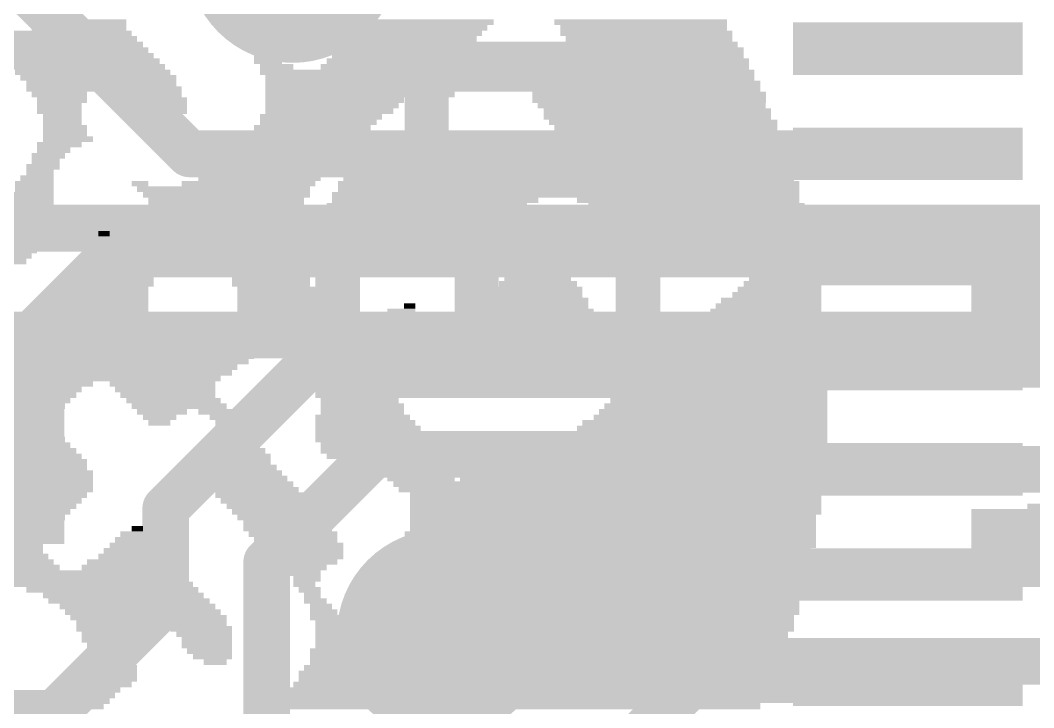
# Model space of a CAD drawing. Extents: x -0.1 to 35.6, y -0.1 to 17.9.
# Drawn here: x 13.683 to 17.54, y 7.701 to 10.316 of the extents above; entities that cross this region are included whole.
import ezdxf

# ---------------------------------------------------------------- set-up
doc = ezdxf.new("R2010")
doc.units = 0
for name, color, linetype in [('1', 12, 'CONTINUOUS'), ('16', 5, 'CONTINUOUS'), ('18', 110, 'CONTINUOUS'), ('200', 40, 'CONTINUOUS'), ('201', 6, 'CONTINUOUS')]:
    doc.layers.add(name, color=color, linetype=linetype)

# ---------------------------------------------------------------- blocks, each defined once
blk = doc.blocks.new('RECT')
blk.add_solid([(-0.5, -0.5), (0.5, -0.5), (-0.5, 0.5), (0.5, 0.5)])
blk = doc.blocks.new('ROUNDV')
at = {"const_width": 0.5}
blk.add_lwpolyline([(0, -0.25, 1), (0, 0.25, 1), (0, -0.25)], format="xyb", dxfattribs=at)

msp = doc.modelspace()

# ---------------------------------------------------------------- linework, layer by layer
at = {"layer": '1', "const_width": 0.1778}
for points in [[(14.3267, 9.8075), (13.0805, 11.0537)], [(17.0605, 9.8075), (14.3267, 9.8075)], [(13.5509, 8.9439), (14.0335, 9.4265)], [(14.0335, 9.4265), (17.0415, 9.4265)], [(17.0415, 9.4265), (17.0605, 9.4075)], [(14.8233, 9.0455), (14.2367, 8.4589)], [(16.2275, 9.0455), (14.8233, 9.0455)], [(16.2655, 9.0075), (16.2275, 9.0455)], [(17.0605, 9.0075), (16.2655, 9.0075)], [(17.0605, 9.0075), (17.7209, 9.0075)], [(15.0304, 8.6645), (14.6209, 8.255)], [(16.037, 8.6645), (15.0304, 8.6645)], [(16.094, 8.6075), (16.037, 8.6645)], [(17.0605, 8.6075), (16.094, 8.6075)], [(17.0605, 8.6075), (17.8466, 8.6075)], [(14.2367, 8.4589), (14.2367, 8.1026)], [(14.6209, 8.255), (14.6209, 7.5302)], [(15.2877, 7.9789), (15.5163, 8.2075)], [(15.5163, 8.2075), (17.0605, 8.2075)], [(14.2367, 8.1026), (13.6017, 7.4676)], [(16.253, 7.8075), (15.4718, 7.0264)], [(17.0605, 7.8075), (16.253, 7.8075)], [(17.0605, 7.8075), (17.0605, 7.8075)]]:
    msp.add_lwpolyline(points, dxfattribs=at)
at = {"layer": '1', "const_width": 0.0889}
for points in [[(14.3267, 9.852, 1), (14.3267, 9.7631)], [(14.2953, 9.7761, 1), (14.3581, 9.8389)], [(17.0605, 9.7631, 1), (17.0605, 9.852)], [(14.0335, 9.471, 1), (14.0335, 9.3821)], [(14.0649, 9.3951, 1), (14.0021, 9.4579)], [(17.0729, 9.4579, 1), (17.0101, 9.3951)], [(17.0415, 9.3821, 1), (17.0415, 9.471)], [(17.0291, 9.3761, 1), (17.0919, 9.4389)], [(14.8233, 9.0899, 1), (14.8233, 9.0011)], [(14.8547, 9.0141, 1), (14.7918, 9.0769)], [(16.2589, 9.0769, 1), (16.1961, 9.0141)], [(16.2275, 9.0011, 1), (16.2275, 9.0899)], [(16.2655, 9.0519, 1), (16.2655, 8.9631)], [(16.2341, 8.9761, 1), (16.2969, 9.0389)], [(17.0605, 9.0519, 1), (17.0605, 8.9631)], [(17.0605, 8.9631, 1), (17.0605, 9.0519)], [(15.0304, 8.7089, 1), (15.0304, 8.6201)], [(15.0618, 8.6331, 1), (14.9989, 8.6959)], [(16.0684, 8.6959, 1), (16.0056, 8.6331)], [(16.037, 8.6201, 1), (16.037, 8.7089)], [(16.094, 8.6519, 1), (16.094, 8.5631)], [(16.0626, 8.5761, 1), (16.1254, 8.6389)], [(17.0605, 8.6519, 1), (17.0605, 8.5631)], [(17.0605, 8.5631, 1), (17.0605, 8.6519)], [(14.2053, 8.4904, 1), (14.2681, 8.4275)], [(14.2812, 8.4589, 1), (14.1923, 8.4589)], [(14.6654, 8.255, 1), (14.5765, 8.255)], [(14.5895, 8.2865, 1), (14.6523, 8.2236)], [(15.5163, 8.2519, 1), (15.5163, 8.1631)], [(15.5477, 8.1761, 1), (15.4849, 8.2389)], [(17.0605, 8.1631, 1), (17.0605, 8.2519)], [(14.2681, 8.0712, 1), (14.2053, 8.134)], [(14.1923, 8.1026, 1), (14.2812, 8.1026)], [(15.2562, 8.0103, 1), (15.3191, 7.9474)], [(16.253, 7.8519, 1), (16.253, 7.763)], [(16.2844, 7.7761, 1), (16.2216, 7.8389)], [(17.0291, 7.8389, 1), (17.0919, 7.7761)], [(17.0919, 7.7761, 1), (17.0291, 7.8389)], [(17.0605, 7.763, 1), (17.0605, 7.8519)]]:
    msp.add_lwpolyline(points, format="xyb", dxfattribs=at)
at = {"layer": '16', "const_width": 0.1778}
for points in [[(13.4112, 9.525), (23.3687, 9.525)], [(13.2788, 9.1186), (23.0458, 9.1186)], [(15.3893, 7.8773), (15.2877, 7.9789)], [(18.9198, 7.8773), (15.3893, 7.8773)]]:
    msp.add_lwpolyline(points, dxfattribs=at)
at = {"layer": '16', "const_width": 0.0889}
for points in [[(15.3191, 8.0103, 1), (15.2562, 7.9474)], [(15.3893, 7.9217, 1), (15.3893, 7.8328)], [(15.3578, 7.8458, 1), (15.4207, 7.9087)]]:
    msp.add_lwpolyline(points, format="xyb", dxfattribs=at)

# ---------------------------------------------------------------- block references
at = {"layer": '1', "rotation": 180}
for p, xscale, yscale in [((17.0605, 10.2075), 0.875, 0.2), ((17.0605, 9.8075), 0.875, 0.2), ((17.0605, 9.4075), 0.875, 0.2), ((17.0605, 9.0075), 0.875, 0.2), ((17.0605, 8.6075), 0.875, 0.2), ((17.0605, 8.2075), 0.875, 0.2), ((17.0605, 7.8075), 0.875, 0.2), ((13.6017, 7.4676), 0.6, 0.6)]:
    msp.add_blockref('RECT', p, dxfattribs=dict(at, xscale=xscale, yscale=yscale))
at = {"layer": '1', "xscale": 0.6, "yscale": 0.6}
msp.add_blockref('RECT', (13.5509, 8.6233), dxfattribs=at)
at = {"layer": '18', "xscale": 0.8001, "yscale": 0.8001}
for p in [(14.7193, 10.5537), (14.7193, 10.5537), (15.2877, 7.9789), (15.2877, 7.9789)]:
    msp.add_blockref('ROUNDV', p, dxfattribs=at)
at = {"layer": '200'}
for p, xscale, yscale in [((16.0338, 10.3082), 0.1702, 0.0211), ((16.0338, 10.287), 0.1702, 0.0213), ((16.0452, 10.2658), 0.1473, 0.0211), ((14.9758, 10.2235), 0.1676, 0.0213), ((14.9758, 10.2447), 0.0864, 0.0211), ((15.6426, 10.2235), 0.9525, 0.0213), ((15.3048, 10.2447), 0.1905, 0.0211), ((16.0134, 10.2447), 0.2108, 0.0211), ((14.9644, 10.2023), 0.1905, 0.0211), ((14.9758, 10.1812), 0.2134, 0.0211), ((15.6324, 10.2023), 0.9728, 0.0211), ((15.6324, 10.1812), 0.9728, 0.0211), ((14.9758, 10.16), 0.254, 0.0213), ((14.9758, 10.1388), 0.254, 0.0211), ((15.6324, 10.16), 0.9728, 0.0213), ((15.6324, 10.1388), 0.9728, 0.0211), ((14.9758, 10.1177), 0.254, 0.0211), ((14.9758, 10.0965), 0.254, 0.0213), ((15.6324, 10.1177), 0.9728, 0.0211), ((15.6324, 10.0965), 0.9728, 0.0213), ((14.9758, 10.0753), 0.254, 0.0211), ((15.6426, 10.0753), 0.9525, 0.0211), ((14.9657, 10.0542), 0.2337, 0.0211), ((14.9758, 10.033), 0.2134, 0.0213), ((15.6324, 10.0542), 0.9728, 0.0211), ((15.2413, 10.033), 0.1905, 0.0213), ((16.0236, 10.033), 0.1905, 0.0213), ((14.9758, 10.0118), 0.1676, 0.0211), ((14.9657, 9.9907), 0.1067, 0.0211), ((15.2298, 10.0118), 0.1676, 0.0211), ((15.2298, 9.9907), 0.1676, 0.0211), ((16.0338, 9.9907), 0.1702, 0.0211), ((16.0452, 10.0118), 0.1473, 0.0211), ((15.2298, 9.9695), 0.1676, 0.0213), ((15.2298, 9.9483), 0.1676, 0.0211), ((16.0338, 9.9695), 0.1702, 0.0213), ((16.0338, 9.9483), 0.1702, 0.0211), ((15.2298, 9.9272), 0.1676, 0.0211), ((15.2298, 9.906), 0.1676, 0.0213), ((16.0338, 9.9272), 0.1702, 0.0211), ((16.0338, 9.906), 0.1702, 0.0213), ((15.24, 9.8848), 0.1473, 0.0211), ((15.2298, 9.8637), 0.127, 0.0211), ((15.7277, 9.8637), 0.1067, 0.0211), ((16.0338, 9.8848), 0.1702, 0.0211), ((16.035, 9.8637), 0.127, 0.0211), ((15.2413, 9.8425), 0.0635, 0.0213), ((15.7277, 9.8425), 0.2743, 0.0213), ((16.0439, 9.8425), 0.0635, 0.0213), ((15.146, 9.8002), 0.127, 0.0211), ((15.7378, 9.8002), 0.4216, 0.0211), ((15.7277, 9.8213), 0.3607, 0.0211), ((15.1448, 9.7578), 0.3378, 0.0211), ((15.1346, 9.779), 0.2769, 0.0213), ((15.7378, 9.7578), 0.508, 0.0211), ((15.7378, 9.779), 0.4674, 0.0213), ((15.1346, 9.7155), 0.4445, 0.0213), ((15.1346, 9.7367), 0.4039, 0.0211), ((15.7378, 9.7155), 0.5944, 0.0213), ((15.7378, 9.7367), 0.5486, 0.0211), ((15.1346, 9.6943), 0.4851, 0.0211), ((15.1346, 9.6732), 0.4851, 0.0211), ((15.7378, 9.6732), 0.635, 0.0211), ((15.7378, 9.6943), 0.5944, 0.0211), ((15.1346, 9.652), 0.5309, 0.0213), ((15.748, 9.652), 0.6553, 0.0213), ((15.2298, 9.6097), 0.762, 0.0211), ((15.2616, 9.6308), 0.7849, 0.0211), ((15.9385, 9.6308), 0.2743, 0.0211), ((15.9601, 9.6097), 0.2311, 0.0211), ((14.9543, 9.5673), 0.2565, 0.0211), ((15.2197, 9.5885), 0.7417, 0.0213), ((15.3886, 9.5673), 0.3581, 0.0211), ((15.9817, 9.5885), 0.2337, 0.0213), ((15.9918, 9.5673), 0.2134, 0.0211), ((14.9327, 9.5462), 0.2134, 0.0211), ((14.9225, 9.525), 0.193, 0.0213), ((15.3988, 9.5462), 0.2972, 0.0211), ((15.4102, 9.525), 0.2743, 0.0213), ((16.0033, 9.5462), 0.1905, 0.0211), ((16.0236, 9.525), 0.1905, 0.0213), ((14.9225, 9.5038), 0.193, 0.0211), ((14.9111, 9.4827), 0.1702, 0.0211), ((15.4102, 9.5038), 0.2337, 0.0211), ((15.4203, 9.4827), 0.2134, 0.0211), ((16.0236, 9.5038), 0.1905, 0.0211), ((16.0236, 9.4827), 0.1905, 0.0211), ((14.9009, 9.4615), 0.1905, 0.0213), ((14.9009, 9.4403), 0.1905, 0.0211), ((15.4203, 9.4615), 0.2134, 0.0213), ((15.4089, 9.4403), 0.1905, 0.0211), ((16.0338, 9.4615), 0.1702, 0.0213), ((16.0338, 9.4403), 0.1702, 0.0211), ((14.8908, 9.4192), 0.1702, 0.0211), ((15.4203, 9.4192), 0.1676, 0.0211), ((16.0338, 9.4192), 0.1702, 0.0211), ((14.8908, 9.398), 0.1702, 0.0213), ((14.8908, 9.3768), 0.1702, 0.0211), ((15.4203, 9.398), 0.1676, 0.0213), ((15.4203, 9.3768), 0.1676, 0.0211), ((16.0338, 9.398), 0.1702, 0.0213), ((16.0338, 9.3768), 0.1702, 0.0211), ((14.8908, 9.3557), 0.1702, 0.0211), ((14.8908, 9.3345), 0.1702, 0.0213), ((15.4203, 9.3557), 0.1676, 0.0211), ((15.4203, 9.3345), 0.1676, 0.0213), ((16.0338, 9.3557), 0.1702, 0.0211), ((16.0338, 9.3345), 0.1702, 0.0213), ((14.8908, 9.3133), 0.1702, 0.0211), ((14.8908, 9.2922), 0.1702, 0.0211), ((15.4203, 9.3133), 0.1676, 0.0211), ((15.4203, 9.2922), 0.1676, 0.0211), ((16.0338, 9.3133), 0.1702, 0.0211), ((16.0338, 9.2922), 0.1702, 0.0211), ((14.8908, 9.271), 0.1702, 0.0213), ((14.8908, 9.2498), 0.1702, 0.0211), ((15.4203, 9.271), 0.1676, 0.0213), ((15.4203, 9.2498), 0.1676, 0.0211), ((16.0338, 9.271), 0.1702, 0.0213), ((16.0338, 9.2498), 0.1702, 0.0211), ((14.8908, 9.2287), 0.1702, 0.0211), ((14.9009, 9.2075), 0.1499, 0.0213), ((15.4203, 9.2287), 0.1676, 0.0211), ((15.4203, 9.2075), 0.1676, 0.0213), ((16.0338, 9.2287), 0.1702, 0.0211), ((16.0338, 9.2075), 0.1702, 0.0213), ((14.9009, 9.1863), 0.1499, 0.0211), ((15.4203, 9.1863), 0.1676, 0.0211), ((16.0338, 9.1863), 0.1702, 0.0211), ((14.9111, 9.1652), 0.1702, 0.0211), ((14.9111, 9.144), 0.1702, 0.0213), ((15.4203, 9.1652), 0.1676, 0.0211), ((15.4203, 9.144), 0.1676, 0.0213), ((16.0338, 9.1652), 0.1702, 0.0211), ((16.0338, 9.144), 0.1702, 0.0213), ((14.9111, 9.1228), 0.1702, 0.0211), ((14.9225, 9.1017), 0.193, 0.0211), ((15.4203, 9.1228), 0.1676, 0.0211), ((15.4318, 9.1017), 0.1905, 0.0211), ((16.0134, 9.1017), 0.2108, 0.0211), ((16.0236, 9.1228), 0.1905, 0.0211), ((15.4724, 9.0805), 1.2929, 0.0213), ((15.4724, 9.0593), 1.2929, 0.0211), ((15.4724, 9.0382), 1.2929, 0.0211), ((15.4724, 9.017), 1.2929, 0.0213), ((15.4724, 8.9958), 1.2929, 0.0211), ((15.4724, 8.9747), 1.2929, 0.0211), ((15.4724, 8.9535), 1.2929, 0.0213), ((15.4724, 8.9323), 1.2929, 0.0211), ((15.4724, 8.9112), 1.2929, 0.0211), ((15.4724, 8.89), 1.2929, 0.0213), ((14.9225, 8.8688), 0.193, 0.0211), ((16.0236, 8.8688), 0.1905, 0.0211), ((14.9009, 8.8477), 0.1499, 0.0211), ((14.9009, 8.8265), 0.1499, 0.0213), ((16.0338, 8.8477), 0.1702, 0.0211), ((16.0338, 8.8265), 0.1702, 0.0213), ((14.8908, 8.8053), 0.1702, 0.0211), ((14.8908, 8.7842), 0.1702, 0.0211), ((16.0338, 8.8053), 0.1702, 0.0211), ((16.0338, 8.7842), 0.1702, 0.0211), ((14.9009, 8.763), 0.1905, 0.0213), ((16.0338, 8.763), 0.1702, 0.0213), ((14.9009, 8.7418), 0.1905, 0.0211), ((14.9009, 8.7207), 0.1905, 0.0211), ((15.2298, 8.7207), 0.127, 0.0211), ((15.2413, 8.7418), 0.0635, 0.0211), ((16.0338, 8.7418), 0.1702, 0.0211), ((16.0338, 8.7207), 0.1702, 0.0211), ((14.9009, 8.6995), 0.1499, 0.0213), ((14.9009, 8.6783), 0.1499, 0.0211), ((15.2298, 8.6783), 0.1676, 0.0211), ((15.24, 8.6995), 0.1473, 0.0213), ((16.0338, 8.6995), 0.1702, 0.0213), ((16.0452, 8.6783), 0.1473, 0.0211), ((14.9009, 8.6572), 0.1041, 0.0211), ((15.2298, 8.6572), 0.1676, 0.0211), ((15.2298, 8.636), 0.1676, 0.0213), ((16.035, 8.6572), 0.127, 0.0211), ((15.2298, 8.6148), 0.1676, 0.0211), ((15.2298, 8.5937), 0.1676, 0.0211), ((15.2616, 8.5513), 0.2311, 0.0211), ((15.2413, 8.5725), 0.1905, 0.0213), ((15.3035, 8.5302), 0.2743, 0.0211), ((15.3568, 8.4878), 0.381, 0.0211), ((15.3251, 8.509), 0.3175, 0.0213), ((15.3784, 8.4667), 0.4242, 0.0211), ((15.4102, 8.4455), 0.4877, 0.0213), ((15.4305, 8.4243), 0.5283, 0.0211), ((15.4623, 8.4032), 0.5918, 0.0211), ((15.5054, 8.3608), 0.7188, 0.0211), ((15.4838, 8.382), 0.635, 0.0213), ((15.2298, 8.3397), 0.1676, 0.0211), ((15.6426, 8.3397), 0.5309, 0.0211), ((15.2298, 8.3185), 0.1676, 0.0213), ((15.2298, 8.2973), 0.1676, 0.0211), ((15.7061, 8.3185), 0.5309, 0.0213), ((15.7582, 8.2973), 0.508, 0.0211), ((15.2298, 8.2762), 0.1676, 0.0211), ((15.2298, 8.255), 0.1676, 0.0213), ((15.8115, 8.2762), 0.5283, 0.0211), ((15.8648, 8.255), 0.508, 0.0213), ((15.2298, 8.2338), 0.1676, 0.0211), ((15.2298, 8.2127), 0.127, 0.0211), ((15.9182, 8.2338), 0.4877, 0.0211), ((15.9601, 8.2127), 0.4851, 0.0211), ((15.2298, 8.1915), 0.0864, 0.0213), ((16.0134, 8.1915), 0.4648, 0.0213), ((16.0553, 8.1703), 0.4216, 0.0211), ((15.2413, 8.128), 0.0635, 0.0213), ((16.0655, 8.128), 0.5283, 0.0213), ((16.0871, 8.1492), 0.4445, 0.0211), ((15.2298, 8.1068), 0.127, 0.0211), ((16.0452, 8.1068), 0.6147, 0.0211), ((15.2298, 8.0645), 0.1676, 0.0213), ((15.24, 8.0857), 0.1473, 0.0211), ((16.002, 8.0645), 0.7823, 0.0213), ((16.0236, 8.0857), 0.6985, 0.0211), ((15.2298, 8.0433), 0.1676, 0.0211), ((15.2298, 8.0222), 0.1676, 0.0211), ((15.7797, 8.0222), 0.5918, 0.0211), ((15.9804, 8.0433), 0.8661, 0.0211), ((16.2877, 8.0222), 0.2972, 0.0211), ((15.2298, 8.001), 0.1676, 0.0213), ((15.2298, 7.9798), 0.1676, 0.0211), ((15.6528, 7.9798), 0.5918, 0.0211), ((15.7163, 8.001), 0.5918, 0.0213), ((16.3195, 8.001), 0.2337, 0.0213), ((16.3411, 7.9798), 0.2311, 0.0211), ((15.527, 7.9587), 0.762, 0.0211), ((15.4953, 7.9375), 0.6985, 0.0213), ((16.3513, 7.9587), 0.2108, 0.0211), ((16.3728, 7.9375), 0.2134, 0.0213), ((15.4737, 7.9163), 0.6553, 0.0211), ((16.383, 7.9163), 0.193, 0.0211), ((15.4521, 7.8952), 0.5715, 0.0211), ((15.4203, 7.874), 0.508, 0.0213), ((16.383, 7.8952), 0.193, 0.0211), ((16.3944, 7.874), 0.1702, 0.0213), ((15.3988, 7.8528), 0.4648, 0.0211), ((15.367, 7.8317), 0.4013, 0.0211), ((16.4046, 7.8528), 0.1905, 0.0211), ((16.4046, 7.8317), 0.1905, 0.0211), ((15.3467, 7.8105), 0.3607, 0.0213), ((15.3149, 7.7893), 0.2972, 0.0211), ((16.4046, 7.8105), 0.1905, 0.0213), ((16.4046, 7.7893), 0.1905, 0.0211), ((15.2933, 7.7682), 0.254, 0.0211), ((15.2616, 7.747), 0.1905, 0.0213), ((16.3195, 7.747), 0.3607, 0.0213), ((16.2344, 7.7682), 0.1041, 0.0211), ((16.4046, 7.7682), 0.1905, 0.0211), ((15.2298, 7.7258), 0.1676, 0.0211), ((15.2298, 7.7047), 0.1676, 0.0211), ((16.2992, 7.7047), 0.3607, 0.0211), ((16.3093, 7.7258), 0.3404, 0.0211)]:
    msp.add_blockref('RECT', p, dxfattribs=dict(at, xscale=xscale, yscale=yscale))
at = {"layer": '201', "rotation": 180}
for p, xscale, yscale in [((13.9065, 10.287), 0.3607, 0.0213), ((13.9281, 10.3082), 0.3175, 0.0211), ((14.5517, 10.3082), 0.1676, 0.0211), ((14.5618, 10.287), 0.1473, 0.0213), ((15.2184, 10.287), 0.4851, 0.0213), ((15.24, 10.3082), 0.4877, 0.0211), ((16.0439, 10.3082), 0.6579, 0.0211), ((16.0553, 10.287), 0.635, 0.0213), ((12.8588, 10.2658), 2.4968, 0.0211), ((14.572, 10.2658), 0.127, 0.0211), ((15.1968, 10.2658), 0.4877, 0.0211), ((16.0655, 10.2658), 0.6553, 0.0211), ((12.8575, 10.2447), 2.54, 0.0211), ((12.8689, 10.2235), 2.5629, 0.0213), ((14.5834, 10.2447), 0.1041, 0.0211), ((14.5936, 10.2235), 0.0838, 0.0213), ((15.1765, 10.2447), 0.4877, 0.0211), ((15.1651, 10.2235), 0.4648, 0.0213), ((16.0757, 10.2235), 0.6756, 0.0213), ((16.0757, 10.2447), 0.635, 0.0211), ((13.8532, 10.2023), 0.635, 0.0211), ((13.8849, 10.1812), 0.6121, 0.0211), ((14.605, 10.2023), 0.1067, 0.0211), ((14.6152, 10.1812), 0.0864, 0.0211), ((15.1232, 10.1812), 0.4674, 0.0211), ((15.1448, 10.2023), 0.4648, 0.0211), ((16.0757, 10.1812), 0.7214, 0.0211), ((16.0871, 10.2023), 0.6985, 0.0211), ((13.9167, 10.16), 0.5944, 0.0213), ((13.9383, 10.1388), 0.5918, 0.0211), ((14.6253, 10.16), 0.1067, 0.0213), ((14.6583, 10.1388), 0.127, 0.0211), ((15.0698, 10.1388), 0.4877, 0.0211), ((15.1016, 10.16), 0.4648, 0.0213), ((16.0655, 10.1388), 0.7823, 0.0211), ((16.0757, 10.16), 0.762, 0.0213), ((13.9586, 10.1177), 0.5918, 0.0211), ((13.9802, 10.0965), 0.5944, 0.0213), ((14.9441, 10.1177), 0.6985, 0.0211), ((14.9428, 10.0965), 0.6553, 0.0213), ((16.0439, 10.0965), 0.8661, 0.0213), ((16.0541, 10.1177), 0.8458, 0.0211), ((13.9916, 10.0753), 0.5715, 0.0211), ((14.9225, 10.0753), 0.6147, 0.0211), ((16.0553, 10.0753), 0.889, 0.0211), ((13.843, 10.0542), 0.2743, 0.0211), ((13.8316, 10.033), 0.2108, 0.0213), ((14.1808, 10.0542), 0.2337, 0.0211), ((14.1923, 10.033), 0.2108, 0.0213), ((14.9009, 10.033), 0.5715, 0.0213), ((14.9111, 10.0542), 0.5918, 0.0211), ((16.0553, 10.0542), 0.889, 0.0211), ((16.0757, 10.033), 0.889, 0.0213), ((13.8417, 10.0118), 0.1905, 0.0211), ((13.8316, 9.9907), 0.1702, 0.0211), ((14.2126, 10.0118), 0.2108, 0.0211), ((14.2227, 9.9907), 0.1905, 0.0211), ((14.8793, 10.0118), 0.5283, 0.0211), ((14.8692, 9.9907), 0.508, 0.0211), ((16.0757, 10.0118), 0.889, 0.0211), ((16.0858, 9.9907), 0.8687, 0.0211), ((13.8316, 9.9695), 0.1702, 0.0213), ((13.843, 9.9483), 0.1473, 0.0211), ((14.2227, 9.9695), 0.1905, 0.0213), ((14.224, 9.9483), 0.1473, 0.0211), ((14.8273, 9.9483), 0.4648, 0.0211), ((14.859, 9.9695), 0.4877, 0.0213), ((16.1074, 9.9695), 0.8661, 0.0213), ((16.1074, 9.9483), 0.8661, 0.0211), ((13.843, 9.9272), 0.1473, 0.0211), ((13.8532, 9.906), 0.1676, 0.0213), ((14.2342, 9.9272), 0.0864, 0.0211), ((14.7942, 9.906), 0.4445, 0.0213), ((14.8171, 9.9272), 0.4445, 0.0211), ((16.129, 9.9272), 0.8687, 0.0211), ((16.1392, 9.906), 0.8484, 0.0213), ((13.8646, 9.8637), 0.1905, 0.0211), ((13.8532, 9.8848), 0.1676, 0.0211), ((14.7523, 9.8637), 0.4013, 0.0211), ((14.7841, 9.8848), 0.4242, 0.0211), ((16.1506, 9.8848), 0.8255, 0.0211), ((16.1709, 9.8637), 0.8255, 0.0211), ((13.8316, 9.8425), 0.1702, 0.0213), ((14.732, 9.8425), 0.4013, 0.0213), ((16.1811, 9.8425), 0.8052, 0.0213), ((13.7897, 9.8002), 0.127, 0.0211), ((13.81, 9.8213), 0.127, 0.0211), ((14.6888, 9.8002), 0.4013, 0.0211), ((14.7104, 9.8213), 0.4039, 0.0211), ((15.3137, 9.8002), 0.127, 0.0211), ((16.2027, 9.8213), 0.8026, 0.0211), ((16.2027, 9.8002), 0.8026, 0.0211), ((13.7693, 9.7578), 0.127, 0.0211), ((13.7795, 9.779), 0.1067, 0.0213), ((14.6368, 9.7578), 0.4242, 0.0211), ((14.6685, 9.779), 0.4013, 0.0213), ((15.3035, 9.7578), 0.2337, 0.0211), ((15.3022, 9.779), 0.1905, 0.0213), ((16.2128, 9.779), 0.7823, 0.0213), ((16.2357, 9.7578), 0.7823, 0.0211), ((13.7465, 9.7155), 0.127, 0.0213), ((13.7579, 9.7367), 0.1041, 0.0211), ((14.5936, 9.7155), 0.4648, 0.0213), ((14.6152, 9.7367), 0.4216, 0.0211), ((15.2921, 9.7155), 0.2972, 0.0213), ((15.2933, 9.7367), 0.254, 0.0211), ((16.2458, 9.7367), 0.762, 0.0211), ((16.256, 9.7155), 0.7417, 0.0213), ((13.7363, 9.6943), 0.1473, 0.0211), ((13.7363, 9.6732), 0.1473, 0.0211), ((14.1389, 9.6943), 0.0635, 0.0211), ((14.4564, 9.6732), 0.6579, 0.0211), ((14.5517, 9.6943), 0.508, 0.0211), ((15.2933, 9.6732), 0.381, 0.0211), ((15.2921, 9.6943), 0.3378, 0.0211), ((16.2763, 9.6943), 0.7417, 0.0211), ((16.2877, 9.6732), 0.7188, 0.0211), ((13.7262, 9.652), 0.1676, 0.0213), ((14.4678, 9.652), 0.635, 0.0213), ((15.2933, 9.652), 0.381, 0.0213), ((16.2979, 9.652), 0.6985, 0.0213), ((13.7046, 9.6097), 0.2108, 0.0211), ((13.7147, 9.6308), 0.1905, 0.0211), ((14.4666, 9.6308), 0.5918, 0.0211), ((14.4666, 9.6097), 0.5918, 0.0211), ((15.2921, 9.6308), 0.4242, 0.0211), ((15.2819, 9.6097), 0.4039, 0.0211), ((16.2979, 9.6308), 0.6985, 0.0211), ((16.3182, 9.6097), 0.6985, 0.0211), ((13.6944, 9.5673), 0.2311, 0.0211), ((13.7046, 9.5885), 0.2108, 0.0213), ((14.4564, 9.5673), 0.5715, 0.0211), ((14.4666, 9.5885), 0.5512, 0.0213), ((15.2705, 9.5885), 0.381, 0.0213), ((15.2603, 9.5673), 0.3607, 0.0211), ((16.3297, 9.5885), 0.6756, 0.0213), ((16.3398, 9.5673), 0.6553, 0.0211), ((13.6728, 9.525), 0.2743, 0.0213), ((13.683, 9.5462), 0.254, 0.0211), ((14.4361, 9.525), 0.5715, 0.0213), ((14.4564, 9.5462), 0.5715, 0.0211), ((15.2502, 9.5462), 0.3404, 0.0211), ((15.2502, 9.525), 0.2946, 0.0213), ((16.3614, 9.5462), 0.6579, 0.0211), ((16.1709, 9.525), 0.2311, 0.0213), ((16.5418, 9.525), 0.2972, 0.0213), ((13.6525, 9.4827), 0.2743, 0.0211), ((13.6728, 9.5038), 0.2743, 0.0211), ((14.0018, 9.5038), 0.0432, 0.0211), ((14.351, 9.4827), 0.7417, 0.0211), ((14.4247, 9.5038), 0.5944, 0.0211), ((15.24, 9.5038), 0.2743, 0.0211), ((15.2286, 9.4827), 0.2108, 0.0211), ((16.1709, 9.5038), 0.1905, 0.0211), ((16.1709, 9.4827), 0.1499, 0.0211), ((16.5519, 9.5038), 0.2769, 0.0211), ((16.5633, 9.4827), 0.254, 0.0211), ((13.6423, 9.4615), 0.254, 0.0213), ((13.6309, 9.4403), 0.2311, 0.0211), ((14.351, 9.4403), 0.7823, 0.0211), ((14.351, 9.4615), 0.7417, 0.0213), ((15.2184, 9.4615), 0.1499, 0.0213), ((16.1709, 9.4615), 0.1041, 0.0213), ((16.1709, 9.4403), 0.0635, 0.0211), ((16.5735, 9.4615), 0.2337, 0.0213), ((16.5938, 9.4403), 0.2337, 0.0211), ((17.62, 9.4403), 0.635, 0.0211), ((13.6208, 9.4192), 0.2108, 0.0211), ((14.351, 9.4192), 0.7823, 0.0211), ((15.6528, 9.4192), 0.0838, 0.0211), ((16.5938, 9.4192), 0.2337, 0.0211), ((17.62, 9.4192), 0.635, 0.0211), ((13.6106, 9.398), 0.1905, 0.0213), ((14.0856, 9.3768), 0.2972, 0.0211), ((14.1186, 9.398), 0.3175, 0.0213), ((14.5732, 9.398), 0.3378, 0.0213), ((14.6037, 9.3768), 0.3175, 0.0211), ((15.6528, 9.3768), 0.1702, 0.0211), ((15.6515, 9.398), 0.127, 0.0213), ((16.5938, 9.398), 0.2337, 0.0213), ((16.5938, 9.3768), 0.2337, 0.0211), ((17.62, 9.398), 0.635, 0.0213), ((17.62, 9.3768), 0.635, 0.0211), ((14.0538, 9.3345), 0.2743, 0.0213), ((14.0754, 9.3557), 0.2769, 0.0211), ((14.6152, 9.3557), 0.2946, 0.0211), ((14.6368, 9.3345), 0.2972, 0.0213), ((15.6515, 9.3345), 0.254, 0.0213), ((15.6528, 9.3557), 0.2108, 0.0211), ((16.5837, 9.3557), 0.254, 0.0211), ((16.5938, 9.3345), 0.2743, 0.0213), ((17.62, 9.3557), 0.635, 0.0211), ((17.62, 9.3345), 0.635, 0.0213), ((14.0335, 9.2922), 0.2743, 0.0211), ((14.0437, 9.3133), 0.2946, 0.0211), ((14.6368, 9.3133), 0.2972, 0.0211), ((14.6571, 9.2922), 0.2972, 0.0211), ((15.6528, 9.2922), 0.3378, 0.0211), ((15.6528, 9.3133), 0.2972, 0.0211), ((16.5722, 9.2922), 0.3175, 0.0211), ((16.5837, 9.3133), 0.2946, 0.0211), ((17.62, 9.3133), 0.635, 0.0211), ((17.62, 9.2922), 0.635, 0.0211), ((14.0119, 9.2498), 0.3175, 0.0211), ((14.0221, 9.271), 0.2972, 0.0213), ((14.6672, 9.271), 0.3175, 0.0213), ((14.6787, 9.2498), 0.3404, 0.0211), ((15.6413, 9.271), 0.3607, 0.0213), ((15.6528, 9.2498), 0.3835, 0.0211), ((16.5405, 9.2498), 0.381, 0.0211), ((16.5621, 9.271), 0.3378, 0.0213), ((17.62, 9.271), 0.635, 0.0213), ((17.62, 9.2498), 0.635, 0.0211), ((13.9903, 9.2075), 0.3607, 0.0213), ((14.0018, 9.2287), 0.3378, 0.0211), ((14.699, 9.2287), 0.381, 0.0211), ((14.7206, 9.2075), 0.4242, 0.0213), ((15.1333, 9.2075), 0.1067, 0.0213), ((15.1651, 9.2287), 0.0432, 0.0211), ((15.6426, 9.2287), 0.4039, 0.0211), ((15.6528, 9.2075), 0.4242, 0.0213), ((16.5202, 9.2075), 0.4216, 0.0213), ((16.5303, 9.2287), 0.4013, 0.0211), ((17.62, 9.2287), 0.635, 0.0211), ((17.62, 9.2075), 0.635, 0.0213), ((13.97, 9.1863), 0.4013, 0.0211), ((14.6152, 9.1863), 0.2134, 0.0211), ((14.986, 9.1863), 0.3607, 0.0211), ((15.6426, 9.1863), 0.4445, 0.0211), ((16.4986, 9.1863), 0.4648, 0.0211), ((17.62, 9.1863), 0.635, 0.0211), ((13.9484, 9.144), 0.4851, 0.0213), ((13.9586, 9.1652), 0.4242, 0.0211), ((14.5834, 9.144), 0.1905, 0.0213), ((14.6037, 9.1652), 0.1905, 0.0211), ((15.0076, 9.1652), 0.3175, 0.0211), ((15.0063, 9.144), 0.2743, 0.0213), ((15.6426, 9.1652), 0.4445, 0.0211), ((15.6324, 9.144), 0.4242, 0.0213), ((16.4884, 9.144), 0.5309, 0.0213), ((16.4998, 9.1652), 0.508, 0.0211), ((17.62, 9.1652), 0.635, 0.0211), ((13.9167, 9.1017), 0.635, 0.0211), ((13.9383, 9.1228), 0.5512, 0.0211), ((14.5402, 9.1017), 0.1905, 0.0211), ((14.5631, 9.1228), 0.1905, 0.0211), ((15.0063, 9.1228), 0.2743, 0.0211), ((15.0063, 9.1017), 0.2337, 0.0211), ((15.6324, 9.1228), 0.4242, 0.0211), ((15.621, 9.1017), 0.4013, 0.0211), ((16.4567, 9.1017), 0.5944, 0.0211), ((16.4681, 9.1228), 0.5715, 0.0211), ((13.6309, 9.0805), 1.2471, 0.0213), ((13.6627, 9.0593), 1.3106, 0.0211), ((14.4882, 9.0593), 0.2134, 0.0211), ((14.5199, 9.0805), 0.1905, 0.0213), ((15.0063, 9.0805), 0.2337, 0.0213), ((15.0063, 9.0593), 0.2337, 0.0211), ((15.6108, 9.0805), 0.381, 0.0213), ((15.6096, 9.0593), 0.3378, 0.0211), ((16.4363, 9.0593), 0.635, 0.0211), ((16.4465, 9.0805), 0.6147, 0.0213), ((13.7998, 9.0382), 1.5443, 0.0211), ((13.7897, 9.017), 1.524, 0.0213), ((14.986, 9.017), 0.2337, 0.0213), ((15.0063, 9.0382), 0.2337, 0.0211), ((15.5994, 9.0382), 0.3175, 0.0211), ((15.5994, 9.017), 0.2769, 0.0213), ((16.4148, 9.017), 0.6782, 0.0213), ((16.4249, 9.0382), 0.6579, 0.0211), ((13.7681, 8.9958), 1.4808, 0.0211), ((14.9758, 8.9958), 0.254, 0.0211), ((15.5994, 8.9958), 0.2311, 0.0211), ((16.4046, 8.9958), 0.6985, 0.0211), ((13.7681, 8.9747), 1.4402, 0.0211), ((13.7465, 8.9535), 1.397, 0.0213), ((14.9441, 8.9535), 0.3175, 0.0213), ((14.9543, 8.9747), 0.2972, 0.0211), ((15.5893, 8.9747), 0.1702, 0.0211), ((16.383, 8.9535), 0.7417, 0.0213), ((16.3932, 8.9747), 0.7214, 0.0211), ((13.7579, 8.9323), 0.4039, 0.0211), ((13.7681, 8.9112), 0.2972, 0.0211), ((14.224, 8.9323), 0.4013, 0.0211), ((14.2342, 8.9112), 0.381, 0.0211), ((14.9441, 8.9323), 0.3175, 0.0211), ((14.9644, 8.9112), 0.3175, 0.0211), ((16.3614, 8.9112), 0.7849, 0.0211), ((16.3728, 8.9323), 0.762, 0.0211), ((13.7693, 8.89), 0.254, 0.0213), ((13.7681, 8.8688), 0.2108, 0.0211), ((14.2443, 8.89), 0.3607, 0.0213), ((14.2659, 8.8688), 0.3581, 0.0211), ((14.9644, 8.89), 0.3175, 0.0213), ((14.9746, 8.8688), 0.2972, 0.0211), ((16.3411, 8.8688), 0.8255, 0.0211), ((16.3513, 8.89), 0.8052, 0.0213), ((13.7681, 8.8477), 0.1702, 0.0211), ((13.7693, 8.8265), 0.127, 0.0213), ((14.2875, 8.8477), 0.3607, 0.0211), ((14.2227, 8.8265), 0.1905, 0.0213), ((14.4247, 8.8265), 0.127, 0.0213), ((14.9962, 8.8477), 0.2946, 0.0211), ((15.0063, 8.8265), 0.2743, 0.0213), ((16.3195, 8.8265), 0.8687, 0.0213), ((16.3297, 8.8477), 0.8484, 0.0211), ((13.7579, 8.8053), 0.1041, 0.0211), ((13.7579, 8.7842), 0.1041, 0.0211), ((14.2138, 8.8053), 0.127, 0.0211), ((14.2126, 8.7842), 0.0838, 0.0211), ((14.4564, 8.8053), 0.1041, 0.0211), ((14.4666, 8.7842), 0.0838, 0.0211), ((15.0279, 8.8053), 0.2769, 0.0211), ((15.0495, 8.7842), 0.2743, 0.0211), ((16.2877, 8.7842), 0.9322, 0.0211), ((16.3093, 8.8053), 0.889, 0.0211), ((13.7795, 8.763), 0.1067, 0.0213), ((14.4882, 8.763), 0.0864, 0.0213), ((15.0597, 8.763), 0.2946, 0.0213), ((16.2776, 8.763), 0.9525, 0.0213), ((13.7795, 8.7418), 0.1067, 0.0211), ((13.7897, 8.7207), 0.127, 0.0211), ((14.4983, 8.7418), 0.1067, 0.0211), ((14.5085, 8.7207), 0.127, 0.0211), ((15.0813, 8.7418), 0.2972, 0.0211), ((15.1016, 8.7207), 0.2972, 0.0211), ((16.2458, 8.7207), 1.016, 0.0211), ((16.2662, 8.7418), 0.9754, 0.0211), ((13.8011, 8.6783), 0.1905, 0.0211), ((13.7998, 8.6995), 0.1473, 0.0213), ((14.5199, 8.6783), 0.1905, 0.0211), ((14.5199, 8.6995), 0.1499, 0.0213), ((15.1232, 8.6995), 0.2946, 0.0213), ((15.1448, 8.6783), 0.2972, 0.0211), ((16.2141, 8.6783), 1.0795, 0.0211), ((16.2344, 8.6995), 1.0389, 0.0213), ((13.8214, 8.636), 0.2311, 0.0213), ((13.8113, 8.6572), 0.2108, 0.0211), ((14.5085, 8.636), 0.254, 0.0213), ((14.5199, 8.6572), 0.2311, 0.0211), ((15.1752, 8.6572), 0.3175, 0.0211), ((15.2298, 8.636), 0.381, 0.0213), ((16.1506, 8.636), 1.2065, 0.0213), ((16.1823, 8.6572), 1.143, 0.0211), ((13.8214, 8.5937), 0.2769, 0.0211), ((13.81, 8.6148), 0.254, 0.0211), ((14.5199, 8.6148), 0.2769, 0.0211), ((14.5301, 8.5937), 0.2972, 0.0211), ((15.8966, 8.6148), 1.7145, 0.0211), ((15.1651, 8.5937), 0.2108, 0.0211), ((16.0439, 8.5937), 1.4199, 0.0211), ((13.8011, 8.5513), 0.3175, 0.0211), ((13.8113, 8.5725), 0.2972, 0.0213), ((14.5402, 8.5725), 0.3175, 0.0213), ((14.5517, 8.5513), 0.3404, 0.0211), ((15.1549, 8.5725), 0.1499, 0.0213), ((15.1663, 8.5513), 0.127, 0.0211), ((16.0439, 8.5725), 1.3741, 0.0213), ((16.0541, 8.5513), 1.3538, 0.0211), ((13.7897, 8.5302), 0.3404, 0.0211), ((14.5732, 8.5302), 0.3378, 0.0211), ((15.1651, 8.5302), 0.0838, 0.0211), ((16.0642, 8.5302), 1.3335, 0.0211), ((13.7579, 8.4878), 0.3175, 0.0211), ((13.7782, 8.509), 0.3175, 0.0213), ((14.5936, 8.509), 0.3378, 0.0213), ((14.6152, 8.4878), 0.3404, 0.0211), ((16.0642, 8.509), 1.3335, 0.0213), ((16.0757, 8.4878), 1.3106, 0.0211), ((13.7046, 8.4455), 0.3378, 0.0213), ((13.7262, 8.4667), 0.3404, 0.0211), ((14.6266, 8.4667), 0.3175, 0.0211), ((14.6469, 8.4455), 0.3175, 0.0213), ((16.0642, 8.4455), 1.3335, 0.0213), ((16.0757, 8.4667), 1.3106, 0.0211), ((17.62, 8.4455), 0.635, 0.0213), ((17.7267, 8.4667), 0.4216, 0.0211), ((13.6411, 8.4032), 0.3378, 0.0211), ((13.6843, 8.4243), 0.3378, 0.0211), ((14.6672, 8.4243), 0.3175, 0.0211), ((14.6901, 8.4032), 0.3175, 0.0211), ((16.0439, 8.4032), 1.3335, 0.0211), ((16.0541, 8.4243), 1.3132, 0.0211), ((17.62, 8.4243), 0.635, 0.0211), ((17.62, 8.4032), 0.635, 0.0211), ((13.5572, 8.3608), 0.4648, 0.0211), ((13.5992, 8.382), 0.381, 0.0213), ((14.1173, 8.3608), 0.1067, 0.0211), ((14.1288, 8.382), 0.0432, 0.0213), ((14.7003, 8.382), 0.3378, 0.0213), ((14.7206, 8.3608), 0.3378, 0.0211), ((16.0223, 8.3608), 1.3767, 0.0211), ((16.0338, 8.382), 1.3538, 0.0213), ((17.62, 8.382), 0.635, 0.0213), ((17.62, 8.3608), 0.635, 0.0211), ((12.5311, 8.3397), 2.4765, 0.0211), ((14.1173, 8.3397), 0.1473, 0.0211), ((14.7307, 8.3397), 0.3175, 0.0211), ((16.0122, 8.3397), 1.397, 0.0211), ((17.62, 8.3397), 0.635, 0.0211), ((12.5311, 8.3185), 2.4765, 0.0213), ((12.5311, 8.2973), 2.4765, 0.0211), ((14.1173, 8.2973), 0.2337, 0.0211), ((14.1186, 8.3185), 0.1905, 0.0213), ((14.7536, 8.3185), 0.3175, 0.0213), ((14.7637, 8.2973), 0.2972, 0.0211), ((15.9703, 8.2973), 1.4402, 0.0211), ((15.9906, 8.3185), 1.4402, 0.0213), ((17.62, 8.3185), 0.635, 0.0213), ((17.6098, 8.2973), 0.6147, 0.0211), ((12.5412, 8.2762), 2.4968, 0.0211), ((12.5616, 8.255), 2.4968, 0.0213), ((14.0957, 8.255), 0.3175, 0.0213), ((14.1072, 8.2762), 0.254, 0.0211), ((14.7739, 8.2762), 0.2769, 0.0211), ((14.7739, 8.255), 0.2311, 0.0213), ((15.9385, 8.255), 1.5037, 0.0213), ((15.9601, 8.2762), 1.4605, 0.0211), ((17.6098, 8.2762), 0.6147, 0.0211), ((17.6098, 8.255), 0.6147, 0.0213), ((12.573, 8.2338), 2.5197, 0.0211), ((12.8054, 8.2127), 2.9845, 0.0211), ((14.097, 8.2338), 0.3607, 0.0211), ((14.7637, 8.2338), 0.1702, 0.0211), ((14.7625, 8.2127), 0.127, 0.0211), ((15.9055, 8.2127), 1.524, 0.0211), ((15.9283, 8.2338), 1.524, 0.0211), ((17.5997, 8.2338), 0.5944, 0.0211), ((17.5882, 8.2127), 0.5715, 0.0211), ((12.8156, 8.1915), 3.0048, 0.0213), ((12.8372, 8.1703), 3.0074, 0.0211), ((14.7739, 8.1915), 0.1041, 0.0213), ((14.7637, 8.1703), 0.0838, 0.0211), ((15.8852, 8.1703), 1.5646, 0.0211), ((15.8953, 8.1915), 1.5443, 0.0213), ((17.5895, 8.1915), 0.5283, 0.0213), ((17.6098, 8.1703), 0.4013, 0.0211), ((14.0335, 8.1492), 0.6553, 0.0211), ((14.0754, 8.128), 0.6121, 0.0213), ((14.7841, 8.1492), 0.0838, 0.0211), ((14.7942, 8.128), 0.0635, 0.0213), ((15.8534, 8.128), 1.5875, 0.0213), ((15.8737, 8.1492), 1.5875, 0.0211), ((14.097, 8.1068), 0.6147, 0.0211), ((14.8057, 8.1068), 0.0864, 0.0211), ((15.8433, 8.1068), 1.6078, 0.0211), ((14.1288, 8.0857), 0.5918, 0.0211), ((14.1491, 8.0645), 0.5918, 0.0213), ((14.8273, 8.0857), 0.0838, 0.0211), ((14.8374, 8.0645), 0.1041, 0.0213), ((15.8217, 8.0645), 1.651, 0.0213), ((15.8318, 8.0857), 1.6307, 0.0211), ((14.1707, 8.0433), 0.5944, 0.0211), ((14.1821, 8.0222), 0.5715, 0.0211), ((15.7061, 8.0433), 1.8415, 0.0211), ((15.7163, 8.0222), 1.8212, 0.0211), ((14.0233, 8.001), 0.254, 0.0213), ((14.0221, 7.9798), 0.2108, 0.0211), ((14.3713, 8.001), 0.2337, 0.0213), ((14.3828, 7.9798), 0.2108, 0.0211), ((15.7048, 7.9798), 1.7983, 0.0211), ((15.7163, 8.001), 1.8212, 0.0213), ((14.0119, 7.9587), 0.1905, 0.0211), ((14.0221, 7.9375), 0.1702, 0.0213), ((14.3929, 7.9587), 0.1905, 0.0211), ((14.3929, 7.9375), 0.1905, 0.0213), ((15.7048, 7.9587), 1.7983, 0.0211), ((15.7048, 7.9375), 1.7983, 0.0213), ((14.0221, 7.9163), 0.1702, 0.0211), ((14.4031, 7.9163), 0.1702, 0.0211), ((15.6845, 7.9163), 1.7983, 0.0211), ((14.0335, 7.8952), 0.1473, 0.0211), ((14.0335, 7.874), 0.1473, 0.0213), ((14.4145, 7.8952), 0.1473, 0.0211), ((14.4247, 7.874), 0.0864, 0.0213), ((15.6845, 7.8952), 1.7983, 0.0211), ((15.6743, 7.874), 1.778, 0.0213), ((14.0437, 7.8528), 0.1676, 0.0211), ((14.0437, 7.8317), 0.1676, 0.0211), ((15.6528, 7.8317), 1.8212, 0.0211), ((15.6629, 7.8528), 1.8009, 0.0211), ((14.0221, 7.7893), 0.1702, 0.0211), ((14.0437, 7.8105), 0.1676, 0.0213), ((15.6312, 7.7893), 1.8186, 0.0211), ((15.6413, 7.8105), 1.7983, 0.0213), ((13.9802, 7.747), 0.127, 0.0213), ((14.0005, 7.7682), 0.127, 0.0211), ((15.5994, 7.747), 1.8415, 0.0213), ((15.6096, 7.7682), 1.8212, 0.0211), ((13.9484, 7.7047), 0.1041, 0.0211), ((13.97, 7.7258), 0.1067, 0.0211), ((15.5575, 7.7047), 1.8847, 0.0211), ((15.5791, 7.7258), 1.8415, 0.0211)]:
    msp.add_blockref('RECT', p, dxfattribs=dict(at, xscale=xscale, yscale=yscale))

doc.saveas('drawing.dxf')
